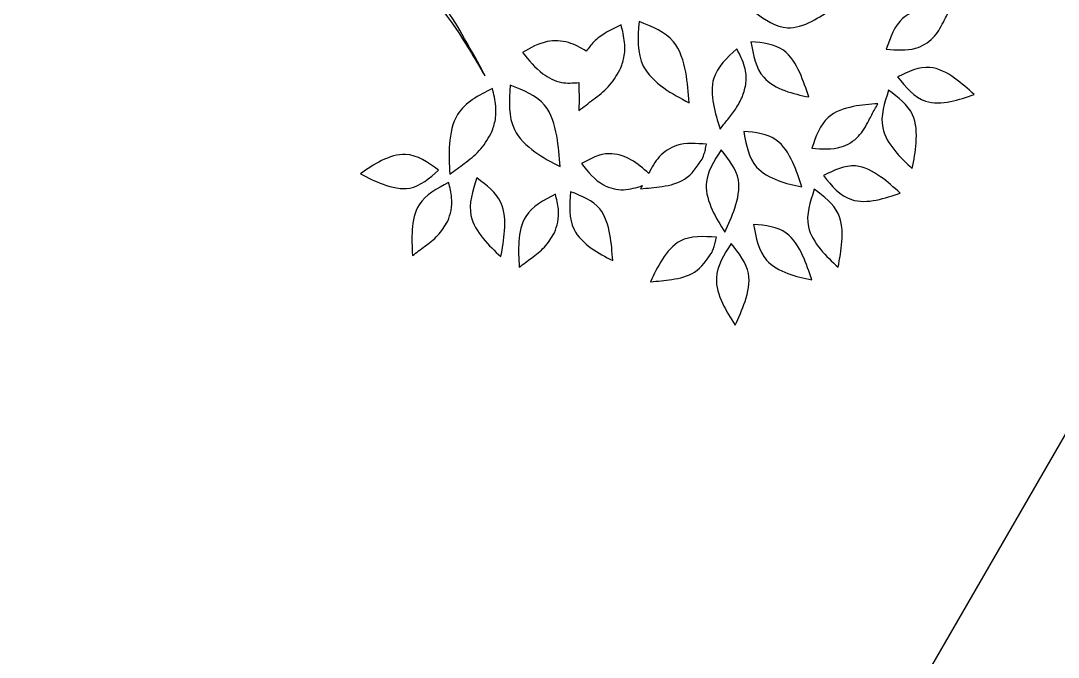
# Model space of a CAD drawing. Extents: x 1 to 437, y 7 to 187.
# Drawn here: x 65.44 to 83.23, y 33.12 to 44.03 of the extents above; entities that cross this region are included whole.
import ezdxf

# ---------------------------------------------------------------- set-up
doc = ezdxf.new("R2010")
doc.units = 0
doc.layers.add('Base', color=7, linetype='CONTINUOUS')

msp = doc.modelspace()

# ---------------------------------------------------------------- linework, layer by layer
at = {"layer": 'Base', "color": 3}
for p, q in [((81.260307, 44.008753), (81.260307, 44.008753)), ((75.71482, 43.187833), (75.71482, 43.187833)), ((77.813126, 42.729978), (77.813126, 42.729978)), ((78.950775, 42.724921), (78.950775, 42.724921)), ((81.786417, 42.768092), (81.786417, 42.768092)), ((76.898142, 42.626849), (76.898142, 42.626849)), ((79.981668, 42.323228), (79.981656, 42.323234)), ((73.503463, 42.09173), (73.503463, 42.09173)), ((77.124662, 41.660994), (77.124662, 41.660994)), ((72.604768, 41.470006), (72.604768, 41.470006)), ((74.686806, 41.530734), (74.686806, 41.530734)), ((80.726221, 41.49619), (80.726221, 41.49619)), ((78.834516, 41.183), (78.834516, 41.183)), ((80.515406, 41.078163), (80.515406, 41.078163)), ((72.761678, 40.595258), (72.761678, 40.595258)), ((74.590952, 40.394567), (74.590952, 40.394567)), ((77.511806, 40.408909), (77.511806, 40.408909)), ((77.293682, 40.066387), (77.293682, 40.066387)), ((73.673521, 39.987337), (73.673521, 39.987337)), ((75.589782, 39.919731), (75.589782, 39.919731)), ((79.455208, 39.80626), (79.455208, 39.80626)), ((79.003539, 39.588393), (79.003539, 39.588393)), ((77.688454, 38.809903), (77.688454, 38.809903))]:
    msp.add_line(p, q, dxfattribs=at)
at = {"layer": 'Base', "color": 1}
msp.add_line((78.548216, 28.620665), (85.095771, 39.96137), dxfattribs=at)
at = {"layer": 'Base', "color": 7}
msp.add_open_spline([(65.441937, 45.478233), (65.692426, 45.509017), (66.54062, 45.613258), (68.119741, 45.679131), (70.086141, 45.814009), (72.002404, 44.928703), (72.762758, 44.207982), (73.561665, 42.792328), (72.968828, 43.8988), (72.545244, 44.529945), (71.909144, 45.376855), (71.217931, 45.747899), (71.264018, 46.175343), (71.472943, 46.23444), (71.62052, 46.533108), (72.360964, 46.656762), (73.242507, 46.343399), (74.222949, 45.99677), (74.64928, 45.818495), (75.020052, 45.840977), (74.734979, 45.891589), (74.512208, 45.997113), (73.931373, 46.276122), (73.116387, 46.56516), (72.418047, 46.800922), (71.101479, 47.073592), (73.220572, 47.242212), (74.068477, 47.853345), (74.903638, 48.215824), (75.329201, 48.400528)], degree=3, knots=[0, 0, 0, 0, 0.756962, 2.56319, 4.736697, 6.674564, 8.263428, 8.96789, 9.505718, 10.687117, 11.889526, 12.540488, 12.787433, 12.92059, 13.137295, 13.716579, 14.884496, 16.062088, 16.556549, 16.664379, 16.775227, 17.100707, 17.634799, 18.577936, 19.668271, 20.191228, 21.551374, 22.831686, 24.161903, 24.161903, 24.161903, 24.161903], dxfattribs=at)
at = {"layer": 'Base', "color": 3}
for points, knots in [([(81.412599, 44.307812), (81.271567, 44.297557), (80.977408, 44.276167), (80.47007, 44.100863), (80.348541, 43.745586), (80.280273, 43.54601)], [0, 0, 0, 0, 0.428359, 0.893449, 1.489598, 1.489598, 1.489598, 1.489598]), ([(81.260307, 44.008753), (81.276867, 44.042171), (81.310183, 44.109403), (81.357045, 44.211109), (81.394227, 44.275832), (81.412599, 44.307812)], [0, 0, 0, 0, 0.111898, 0.22512, 0.335709, 0.335709, 0.335709, 0.335709]), ([(78.018674, 44.179613), (78.20169, 44.049642), (78.50948, 43.831062), (79.014016, 44.006836), (79.246142, 44.168295), (79.362328, 44.24911)], [0, 0, 0, 0, 0.627401, 1.055146, 1.483802, 1.483802, 1.483802, 1.483802]), ([(75.73358, 43.961156), (75.641636, 43.917245), (75.475877, 43.83808), (75.269544, 43.686866), (75.178916, 43.566043), (75.137572, 43.510924)], [0, 0, 0, 0, 0.305644, 0.551026, 0.756875, 0.756875, 0.756875, 0.756875]), ([(75.71482, 43.187833), (75.741221, 43.258769), (75.797483, 43.409942), (75.80429, 43.678538), (75.758578, 43.861262), (75.733588, 43.961156)], [0, 0, 0, 0, 0.225971, 0.481566, 0.789811, 0.789811, 0.789811, 0.789811]), ([(76.041225, 44.017764), (76.021911, 43.74689), (75.989667, 43.294674), (76.452896, 42.859301), (76.750718, 42.703815), (76.898142, 42.626849)], [0, 0, 0, 0, 0.765981, 1.278786, 1.78145, 1.78145, 1.78145, 1.78145]), ([(76.898142, 42.626849), (76.885991, 42.799919), (76.860827, 43.158359), (76.675871, 43.769431), (76.265858, 43.929866), (76.041225, 44.017764)], [0, 0, 0, 0, 0.526331, 1.090067, 1.773171, 1.773171, 1.773171, 1.773171]), ([(80.280273, 43.54601), (80.45119, 43.530551), (80.739545, 43.504472), (81.099428, 43.714528), (81.207847, 43.912811), (81.260307, 44.008753)], [0, 0, 0, 0, 0.503206, 0.848962, 1.173094, 1.173094, 1.173094, 1.173094]), ([(75.137572, 43.510924), (75.038593, 43.568145), (74.83427, 43.686266), (74.424974, 43.704224), (74.181949, 43.566644), (74.045736, 43.489531)], [0, 0, 0, 0, 0.340101, 0.702071, 1.163676, 1.163676, 1.163676, 1.163676]), ([(78.950775, 42.724921), (78.905023, 42.864359), (78.81059, 43.152162), (78.53339, 43.6159), (78.163388, 43.653036), (77.960618, 43.673388)], [0, 0, 0, 0, 0.445617, 0.919761, 1.494664, 1.494664, 1.494664, 1.494664]), ([(77.960618, 43.673388), (78.000576, 43.446533), (78.066984, 43.069508), (78.538187, 42.813004), (78.813969, 42.754128), (78.950775, 42.724921)], [0, 0, 0, 0, 0.64864, 1.07802, 1.500698, 1.500698, 1.500698, 1.500698]), ([(74.045736, 43.489531), (74.151577, 43.357764), (74.331311, 43.134002), (74.690733, 42.947976), (74.910004, 42.965327), (75.01047, 42.973276)], [0, 0, 0, 0, 0.504506, 0.85673, 1.154586, 1.154586, 1.154586, 1.154586]), ([(77.716134, 43.549763), (77.54936, 43.396478), (77.266661, 43.136644), (77.299303, 42.593624), (77.387994, 42.314804), (77.43216, 42.175959)], [0, 0, 0, 0, 0.63946, 1.083948, 1.524845, 1.524845, 1.524845, 1.524845]), ([(77.813126, 42.729978), (77.838792, 42.808483), (77.892946, 42.974126), (77.864251, 43.268298), (77.768867, 43.449555), (77.716134, 43.549763)], [0, 0, 0, 0, 0.246008, 0.519071, 0.856684, 0.856684, 0.856684, 0.856684]), ([(81.786417, 42.768092), (81.680237, 42.86488), (81.460945, 43.064775), (80.989994, 43.31965), (80.657153, 43.157817), (80.472853, 43.068207)], [0, 0, 0, 0, 0.436142, 0.900766, 1.477241, 1.477241, 1.477241, 1.477241]), ([(75.009434, 42.495234), (75.091871, 42.556496), (75.264643, 42.684889), (75.531951, 42.889831), (75.65315, 43.087335), (75.71482, 43.187833)], [0, 0, 0, 0, 0.308852, 0.647297, 0.997922, 0.997922, 0.997922, 0.997922]), ([(80.472853, 43.068207), (80.616443, 42.892787), (80.85635, 42.599698), (81.389203, 42.628432), (81.654181, 42.721598), (81.786417, 42.768092)], [0, 0, 0, 0, 0.634712, 1.060464, 1.484589, 1.484589, 1.484589, 1.484589]), ([(73.52663, 42.872692), (73.292502, 42.750808), (72.893633, 42.543161), (72.770139, 41.915723), (72.78878, 41.571029), (72.798076, 41.399134)], [0, 0, 0, 0, 0.744494, 1.268346, 1.789454, 1.789454, 1.789454, 1.789454]), ([(73.503463, 42.09173), (73.530153, 42.163319), (73.587178, 42.316273), (73.596825, 42.587353), (73.551377, 42.772105), (73.526633, 42.872692)], [0, 0, 0, 0, 0.228205, 0.487572, 0.797542, 0.797542, 0.797542, 0.797542]), ([(73.8343, 42.929286), (73.814901, 42.658167), (73.782515, 42.205537), (74.241792, 41.765068), (74.539579, 41.60826), (74.686806, 41.530734)], [0, 0, 0, 0, 0.767844, 1.281903, 1.784584, 1.784584, 1.784584, 1.784584]), ([(74.686806, 41.530734), (74.674878, 41.70437), (74.65016, 42.064196), (74.469445, 42.678574), (74.058808, 42.840666), (73.8343, 42.929286)], [0, 0, 0, 0, 0.528176, 1.094539, 1.777677, 1.777677, 1.777677, 1.777677]), ([(75.01047, 42.973276), (75.010718, 42.919961), (75.011213, 42.813587), (75.014599, 42.654215), (75.011093, 42.548204), (75.009341, 42.495234)], [0, 0, 0, 0, 0.159953, 0.319134, 0.478099, 0.478099, 0.478099, 0.478099]), ([(77.43216, 42.175959), (77.475204, 42.230725), (77.565188, 42.345212), (77.707456, 42.520362), (77.777453, 42.659216), (77.813126, 42.729978)], [0, 0, 0, 0, 0.20913, 0.437183, 0.674185, 0.674185, 0.674185, 0.674185]), ([(80.320888, 42.840245), (80.248377, 42.62134), (80.126839, 42.254421), (80.410397, 41.79101), (80.621664, 41.593794), (80.726221, 41.49619)], [0, 0, 0, 0, 0.652348, 1.093433, 1.525621, 1.525621, 1.525621, 1.525621]), ([(80.726221, 41.49619), (80.753038, 41.641679), (80.808755, 41.943946), (80.789062, 42.489631), (80.486743, 42.716036), (80.320888, 42.840245)], [0, 0, 0, 0, 0.448673, 0.932168, 1.519806, 1.519806, 1.519806, 1.519806]), ([(80.137189, 42.610237), (79.996156, 42.599982), (79.701997, 42.578593), (79.19466, 42.403288), (79.073131, 42.048011), (79.004863, 41.848435)], [0, 0, 0, 0, 0.428359, 0.89345, 1.489598, 1.489598, 1.489598, 1.489598]), ([(79.981656, 42.323234), (79.998313, 42.355702), (80.031515, 42.420422), (80.081688, 42.517048), (80.118715, 42.579219), (80.137189, 42.610237)], [0, 0, 0, 0, 0.109481, 0.218233, 0.326519, 0.326519, 0.326519, 0.326519]), ([(79.004863, 41.848435), (79.175964, 41.833543), (79.465373, 41.808355), (79.821557, 42.026874), (79.929427, 42.226534), (79.981668, 42.323228)], [0, 0, 0, 0, 0.50248, 0.849919, 1.176194, 1.176194, 1.176194, 1.176194]), ([(72.798076, 41.399134), (72.880513, 41.460395), (73.053285, 41.588788), (73.320593, 41.793728), (73.441792, 41.991232), (73.503463, 42.09173)], [0, 0, 0, 0, 0.308852, 0.647296, 0.99792, 0.99792, 0.99792, 0.99792]), ([(78.834516, 41.183), (78.78813, 41.322873), (78.692181, 41.612203), (78.411677, 42.076869), (78.040008, 42.115014), (77.836722, 42.135878)], [0, 0, 0, 0, 0.447382, 0.925411, 1.50252, 1.50252, 1.50252, 1.50252]), ([(77.836722, 42.135878), (77.877462, 41.908651), (77.945364, 41.529927), (78.419353, 41.272518), (78.69707, 41.212636), (78.834516, 41.183)], [0, 0, 0, 0, 0.650386, 1.084008, 1.508894, 1.508894, 1.508894, 1.508894]), ([(77.199078, 41.91336), (77.023844, 41.928533), (76.727636, 41.954181), (76.368537, 41.721561), (76.261235, 41.515758), (76.209042, 41.415655)], [0, 0, 0, 0, 0.513138, 0.867389, 1.202881, 1.202881, 1.202881, 1.202881]), ([(77.124662, 41.660994), (77.134874, 41.686191), (77.156082, 41.738519), (77.179455, 41.823373), (77.192382, 41.882655), (77.199078, 41.91336)], [0, 0, 0, 0, 0.081506, 0.169262, 0.263555, 0.263555, 0.263555, 0.263555]), ([(77.450261, 41.819258), (77.326689, 41.626298), (77.118139, 41.300643), (77.279772, 40.779504), (77.434916, 40.531714), (77.511806, 40.408909)], [0, 0, 0, 0, 0.648308, 1.094133, 1.53218, 1.53218, 1.53218, 1.53218]), ([(77.511806, 40.408909), (77.573629, 40.54251), (77.702573, 40.821156), (77.81541, 41.356371), (77.580047, 41.654733), (77.450261, 41.819258)], [0, 0, 0, 0, 0.446117, 0.930449, 1.525837, 1.525837, 1.525837, 1.525837]), ([(72.604768, 41.470006), (72.422373, 41.600419), (72.11646, 41.819148), (71.612362, 41.648871), (71.381306, 41.488506), (71.265522, 41.408145)], [0, 0, 0, 0, 0.627218, 1.051973, 1.478613, 1.478613, 1.478613, 1.478613]), ([(76.209042, 41.415655), (76.112743, 41.499412), (75.918091, 41.668711), (75.482765, 41.812652), (75.207892, 41.666103), (75.053512, 41.583795)], [0, 0, 0, 0, 0.38348, 0.775138, 1.276941, 1.276941, 1.276941, 1.276941]), ([(76.066752, 41.15156), (76.189359, 41.161958), (76.445425, 41.183674), (76.870306, 41.279325), (77.036482, 41.528677), (77.124662, 41.660994)], [0, 0, 0, 0, 0.372562, 0.778102, 1.236595, 1.236595, 1.236595, 1.236595]), ([(71.265522, 41.408145), (71.391719, 41.343028), (71.652695, 41.208366), (72.172429, 41.088331), (72.449972, 41.33335), (72.604768, 41.470006)], [0, 0, 0, 0, 0.430951, 0.891211, 1.471643, 1.471643, 1.471643, 1.471643]), ([(75.053512, 41.583795), (75.166494, 41.442024), (75.354577, 41.206017), (75.773138, 41.102843), (75.991967, 41.171754), (76.097618, 41.205024)], [0, 0, 0, 0, 0.529272, 0.881082, 1.209492, 1.209492, 1.209492, 1.209492]), ([(80.515406, 41.078163), (80.409227, 41.174951), (80.189934, 41.374846), (79.718981, 41.629721), (79.38614, 41.467888), (79.20184, 41.378278)], [0, 0, 0, 0, 0.436145, 0.900768, 1.477244, 1.477244, 1.477244, 1.477244]), ([(73.260551, 41.3358), (73.188607, 41.116302), (73.067683, 40.747367), (73.355816, 40.283782), (73.56845, 40.085377), (73.673521, 39.987337)], [0, 0, 0, 0, 0.653171, 1.097855, 1.532242, 1.532242, 1.532242, 1.532242]), ([(73.673521, 39.987337), (73.699815, 40.133263), (73.754541, 40.436979), (73.729953, 40.984003), (73.426766, 41.211229), (73.260551, 41.3358)], [0, 0, 0, 0, 0.449521, 0.935587, 1.525427, 1.525427, 1.525427, 1.525427]), ([(79.20184, 41.378278), (79.34543, 41.202857), (79.585337, 40.909768), (80.118191, 40.938502), (80.38317, 41.031668), (80.515406, 41.078163)], [0, 0, 0, 0, 0.634712, 1.060464, 1.484592, 1.484592, 1.484592, 1.484592]), ([(72.777759, 41.258108), (72.578518, 41.154692), (72.23944, 40.978695), (72.133592, 40.445887), (72.149475, 40.153258), (72.157401, 40.007228)], [0, 0, 0, 0, 0.63317, 1.077554, 1.520216, 1.520216, 1.520216, 1.520216]), ([(72.761678, 40.595258), (72.784145, 40.656043), (72.832132, 40.785875), (72.837969, 41.016003), (72.799008, 41.172681), (72.777765, 41.258108)], [0, 0, 0, 0, 0.193491, 0.413282, 0.676804, 0.676804, 0.676804, 0.676804]), ([(74.866489, 41.101113), (74.849535, 40.870931), (74.82129, 40.487456), (75.212505, 40.116592), (75.464755, 39.984969), (75.589782, 39.919731)], [0, 0, 0, 0, 0.651133, 1.084762, 1.510908, 1.510908, 1.510908, 1.510908]), ([(75.589782, 39.919731), (75.579884, 40.066757), (75.559415, 40.370833), (75.405479, 40.890584), (75.057355, 41.026561), (74.866489, 41.101113)], [0, 0, 0, 0, 0.447161, 0.924804, 1.504527, 1.504527, 1.504527, 1.504527]), ([(76.097618, 41.205024), (76.094247, 41.199034), (76.087507, 41.18706), (76.077359, 41.169155), (76.070283, 41.157417), (76.066752, 41.15156)], [0, 0, 0, 0, 0.020622, 0.041222, 0.061738, 0.061738, 0.061738, 0.061738]), ([(79.045466, 41.142679), (78.972963, 40.924159), (78.851527, 40.558157), (79.139152, 40.098839), (79.350443, 39.903243), (79.455208, 39.80626)], [0, 0, 0, 0, 0.650215, 1.08905, 1.520625, 1.520625, 1.520625, 1.520625]), ([(79.455208, 39.80626), (79.481793, 39.951125), (79.536961, 40.251743), (79.513462, 40.79487), (79.211547, 41.019249), (79.045466, 41.142679)], [0, 0, 0, 0, 0.44655, 0.926663, 1.513687, 1.513687, 1.513687, 1.513687]), ([(74.607031, 41.057416), (74.407789, 40.954001), (74.068711, 40.778004), (73.962864, 40.245196), (73.978747, 39.952567), (73.986672, 39.806537)], [0, 0, 0, 0, 0.633171, 1.077554, 1.520216, 1.520216, 1.520216, 1.520216]), ([(74.590952, 40.394567), (74.613419, 40.455351), (74.661405, 40.585183), (74.667243, 40.81531), (74.628282, 40.971989), (74.607039, 41.057416)], [0, 0, 0, 0, 0.193489, 0.413279, 0.676803, 0.676803, 0.676803, 0.676803]), ([(72.157401, 40.007228), (72.227851, 40.0593), (72.375593, 40.168501), (72.605027, 40.341552), (72.708893, 40.509769), (72.761678, 40.595258)], [0, 0, 0, 0, 0.263453, 0.552496, 0.851187, 0.851187, 0.851187, 0.851187]), ([(73.986672, 39.806537), (74.057122, 39.858609), (74.204865, 39.96781), (74.4343, 40.140861), (74.538166, 40.309077), (74.590952, 40.394567)], [0, 0, 0, 0, 0.263455, 0.552497, 0.851189, 0.851189, 0.851189, 0.851189]), ([(79.003539, 39.588393), (78.957153, 39.728267), (78.861204, 40.017596), (78.5807, 40.482262), (78.209031, 40.520408), (78.005745, 40.541272)], [0, 0, 0, 0, 0.447382, 0.925411, 1.50252, 1.50252, 1.50252, 1.50252]), ([(78.005745, 40.541272), (78.046485, 40.314045), (78.114386, 39.935322), (78.588374, 39.67791), (78.866093, 39.618029), (79.003539, 39.588393)], [0, 0, 0, 0, 0.650385, 1.084008, 1.508895, 1.508895, 1.508895, 1.508895]), ([(77.368098, 40.318753), (77.146449, 40.333852), (76.769529, 40.359527), (76.422601, 39.948055), (76.298158, 39.687546), (76.235774, 39.556951)], [0, 0, 0, 0, 0.622763, 1.059023, 1.49757, 1.49757, 1.49757, 1.49757]), ([(77.293682, 40.066387), (77.303895, 40.091585), (77.325104, 40.143912), (77.348477, 40.228766), (77.361403, 40.288048), (77.368098, 40.318753)], [0, 0, 0, 0, 0.081506, 0.169263, 0.263555, 0.263555, 0.263555, 0.263555]), ([(77.622499, 40.21261), (77.498939, 40.02019), (77.2907, 39.695901), (77.456014, 39.177948), (77.611319, 38.932039), (77.688454, 38.809903)], [0, 0, 0, 0, 0.646034, 1.08878, 1.52567, 1.52567, 1.52567, 1.52567]), ([(77.688454, 38.809903), (77.750006, 38.942837), (77.878182, 39.219659), (77.987927, 39.752751), (77.752615, 40.04887), (77.622499, 40.21261)], [0, 0, 0, 0, 0.443847, 0.924268, 1.518498, 1.518498, 1.518498, 1.518498]), ([(76.235774, 39.556951), (76.358381, 39.567349), (76.614448, 39.589067), (77.039328, 39.684717), (77.205502, 39.93407), (77.293682, 40.066387)], [0, 0, 0, 0, 0.372562, 0.778101, 1.236594, 1.236594, 1.236594, 1.236594])]:
    msp.add_open_spline(points, degree=3, knots=knots, dxfattribs=at)

doc.saveas('drawing.dxf')
